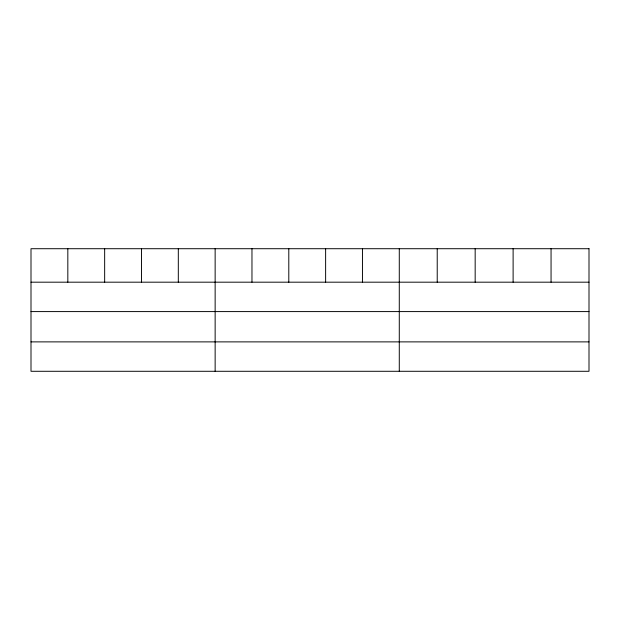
<?xml version="1.0" encoding="UTF-8"?>
<svg xmlns="http://www.w3.org/2000/svg" width="620" height="620" viewBox="0 0 620 620"><rect width="100%" height="100%" fill="white"/><g stroke="black" fill="none" stroke-linecap="round" stroke-linejoin="round"><path stroke-width="0.93" d="M31 282.185L589 282.185M31 311.589L589 311.589M31 341.884L589 341.884M551.056 248.713L551.056 282.185M513.112 248.713L513.112 282.185M475.168 248.713L475.168 282.185M437.224 248.713L437.224 282.185M399.28 248.713L399.28 371.287M362.452 248.713L362.452 282.185M325.624 248.713L325.624 282.185M288.796 248.713L288.796 282.185M251.968 248.713L251.968 282.185M215.14 248.713L215.14 371.287M178.312 248.713L178.312 282.185M141.484 248.713L141.484 282.185M104.656 248.713L104.656 282.185M67.828 248.713L67.828 282.185M589 248.713L31 248.713L31 371.287L589 371.287L589 248.713"/></g></svg>
